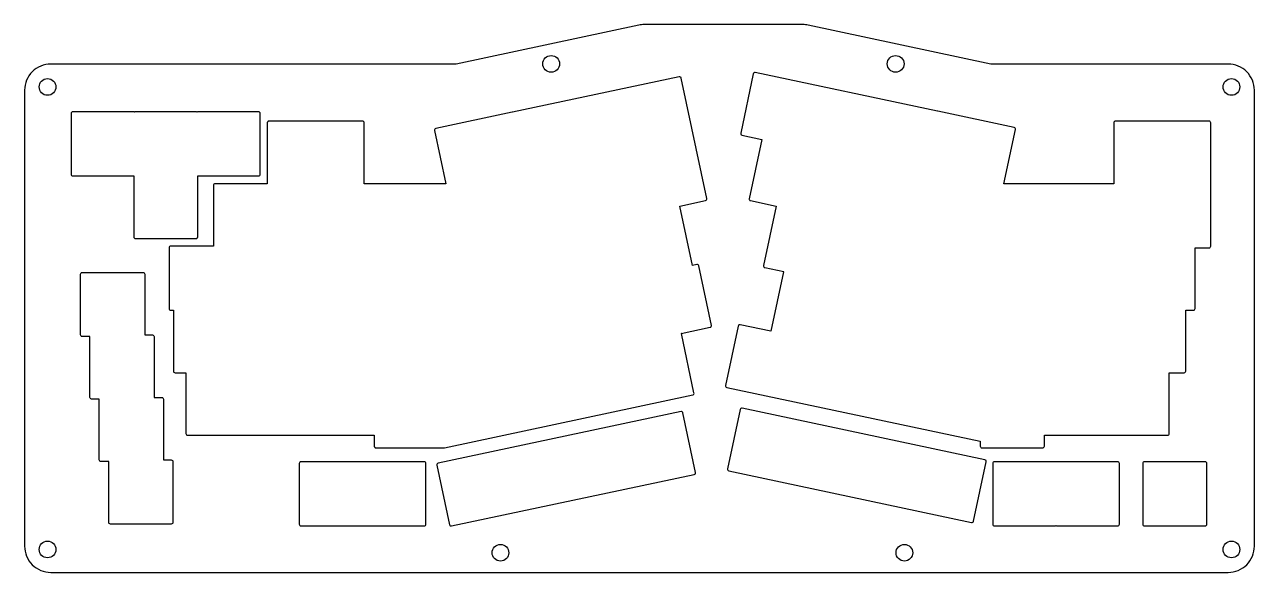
# Model space of a CAD drawing. Header units: millimetres. Extents: x -361 to 14, y -14 to 153.
import ezdxf

# ---------------------------------------------------------------- set-up
doc = ezdxf.new("R2010")
doc.units = ezdxf.units.MM
doc.layers.get('0').update_dxf_attribs({"linetype": 'CONTINUOUS'})

msp = doc.modelspace()

# ---------------------------------------------------------------- linework, layer by layer
for points in [[(-229.59, 140.57), (-353.19, 140.57, 0.414214), (-361.19, 132.57), (-361.19, -6.43, 0.414214), (-353.19, -14.43), (5.81, -14.43, 0.414214), (13.81, -6.43), (13.81, 132.57, 0.414214), (5.81, 140.57), (-66.58, 140.57), (-122.26, 152.41, 0.052408), (-123.93, 152.58), (-172.24, 152.58, 0.052408), (-173.91, 152.41)], [(-315.79, 46.93, 0.414214), (-315.29, 46.43), (-311.99, 46.43, 0.00093), (-311.99, 46.42), (-311.99, 27.87, 0.414214), (-311.49, 27.37), (-254.58, 27.37, 0.000422), (-254.58, 27.37), (-254.58, 24.06, 0.414214), (-254.08, 23.56), (-233.29, 23.56, 0.052408), (-233.19, 23.58), (-157.45, 39.67, 0.414214), (-157.07, 40.27), (-160.92, 58.41, 0.003992), (-160.93, 58.42), (-152.1, 60.3, 0.414214), (-151.71, 60.89), (-155.57, 79.03, 0.414214), (-156.16, 79.42), (-157.53, 79.13), (-161.39, 97.26), (-153.53, 98.93, 0.414214), (-153.14, 99.53), (-160.95, 136.27, 0.414214), (-161.55, 136.66), (-212.37, 125.88, 0.051767), (-212.48, 125.87), (-235.77, 120.92, 0.414214), (-236.15, 120.33), (-232.7, 104.08), (-250.46, 104.08, 0.131901), (-250.71, 104.01, 0.131901), (-250.96, 104.08), (-257.64, 104.08, 0.00043), (-257.64, 104.08), (-257.64, 122.63, 0.414214), (-258.14, 123.13), (-286.71, 123.13, 0.414214), (-287.21, 122.63), (-287.21, 104.08, 0.00043), (-287.21, 104.08), (-303.1, 104.08, 0.414214), (-303.6, 103.58), (-303.6, 85.03, 0.000426), (-303.6, 85.03), (-316.63, 85.03, 0.414214), (-317.13, 84.53), (-317.13, 65.98, 0.414214), (-316.63, 65.48), (-315.79, 65.48, 0.000428), (-315.79, 65.48)], [(0, 84.53, 0.414214), (0.5, 85.03), (0.5, 103.58, 0.00567), (0.5, 103.59), (0.5, 104.08), (0.5, 122.63, 0.414214), (0, 123.13), (-28.57, 123.13, 0.414214), (-29.07, 122.63), (-29.07, 104.08, 0.00043), (-29.07, 104.08), (-42.87, 104.08, 0.062838), (-42.99, 104.06, 0.062838), (-43.12, 104.08), (-62.55, 104.08), (-59.03, 120.63, 0.414214), (-59.42, 121.22), (-82.71, 126.17, 0.03231), (-82.77, 126.18), (-138.38, 137.99, 0.414214), (-138.98, 137.61), (-142.83, 119.46, 0.414214), (-142.45, 118.87), (-136.4, 117.59), (-140.25, 99.5, 0.414214), (-139.86, 98.91), (-131.97, 97.23), (-135.83, 79.09, 0.414214), (-135.45, 78.5), (-129.72, 77.28, 0.020131), (-129.73, 77.24), (-133.59, 59.1, 0.006313), (-133.59, 59.08), (-142.98, 61.08, 0.414214), (-143.58, 60.69), (-147.43, 42.55, 0.414214), (-147.05, 41.96), (-69.79, 25.53), (-69.79, 24.06, 0.414214), (-69.29, 23.56), (-50.74, 23.56, 0.414214), (-50.24, 24.06), (-50.24, 27.37, 0.00093), (-50.23, 27.37), (-31.68, 27.37, 0.13161), (-31.43, 27.44, 0.13161), (-31.18, 27.37), (-12.63, 27.37, 0.414214), (-12.13, 27.87), (-12.13, 46.42, 0.00093), (-12.13, 46.43), (-7.62, 46.43, 0.414214), (-7.12, 46.93), (-7.12, 65.48, 0.000428), (-7.12, 65.48), (-4.77, 65.48, 0.414214), (-4.27, 65.98), (-4.27, 84.53, 0.000426), (-4.27, 84.53)], [(-308.37, 125.98, 0.131652), (-308.62, 125.92, 0.131652), (-308.87, 125.98), (-327.42, 125.98, 0.132158), (-327.67, 125.92, 0.132158), (-327.93, 125.98), (-346.48, 125.98, 0.414214), (-346.98, 125.48), (-346.98, 106.93, 0.414214), (-346.48, 106.43), (-327.93, 106.43, 0.00086), (-327.92, 106.43), (-327.92, 87.88, 0.414214), (-327.42, 87.38), (-308.87, 87.38, 0.414214), (-308.37, 87.88), (-308.37, 106.43), (-289.82, 106.43, 0.414214), (-289.32, 106.93), (-289.32, 125.48, 0.414214), (-289.82, 125.98)], [(-335.54, 0.82), (-335.54, 19.37), (-337.9, 19.37, -0.414214), (-338.4, 19.87), (-338.4, 38.42, -0.000858), (-338.4, 38.42), (-340.76, 38.42, -0.414214), (-341.26, 38.92), (-341.26, 57.47), (-343.62, 57.47, -0.414214), (-344.12, 57.97), (-344.12, 76.52, -0.414214), (-343.62, 77.02), (-325.07, 77.02, -0.414214), (-324.57, 76.52), (-324.57, 57.97), (-322.21, 57.97, -0.414214), (-321.71, 57.47), (-321.71, 38.92, -0.000858), (-321.71, 38.92), (-319.35, 38.92, -0.414214), (-318.85, 38.42), (-318.85, 19.87), (-316.49, 19.87, -0.414214), (-315.99, 19.37), (-315.99, 0.82, -0.414214), (-316.49, 0.32), (-335.04, 0.32, -0.414214)], [(-231.61, 0.1, 0.414214), (-231.02, -0.28), (-156.97, 15.45, 0.414214), (-156.58, 16.05), (-160.44, 34.19, 0.414214), (-161.03, 34.58), (-235.08, 18.84, 0.414214), (-235.47, 18.25)], [(-146.84, 17.12, 0.414214), (-146.45, 16.52), (-72.4, 0.78, 0.414214), (-71.81, 1.17), (-67.95, 19.31, 0.414214), (-68.34, 19.91), (-142.39, 35.65, 0.414214), (-142.98, 35.26)], [(-238.84, 18.8, 0.414214), (-239.34, 19.3), (-276.94, 19.3, 0.414214), (-277.44, 18.8), (-277.44, 0.25, 0.414214), (-276.94, -0.25), (-239.34, -0.25, 0.414214), (-238.84, 0.25)], [(-46.92, -0.25, 0.131904), (-46.67, -0.18, 0.131904), (-46.42, -0.25), (-27.87, -0.25, 0.414214), (-27.37, 0.25), (-27.37, 18.8, 0.414214), (-27.87, 19.3), (-46.42, 19.3, 0.131904), (-46.67, 19.23, 0.131904), (-46.92, 19.3), (-65.47, 19.3, 0.414214), (-65.97, 18.8), (-65.97, 0.25, 0.414214), (-65.47, -0.25)], [(-0.7, 18.8, 0.414214), (-1.2, 19.3), (-19.75, 19.3, 0.414214), (-20.25, 18.8), (-20.25, 0.25, 0.414214), (-19.75, -0.25), (-1.2, -0.25, 0.414214), (-0.7, 0.25)]]:
    msp.add_lwpolyline(points, format="xyb", close=True)
for centre in [(-200.62, 140.6), (-95.58, 140.6), (-354.19, 133.57), (6.81, 133.57), (-354.19, -7.43), (-216.08, -8.43), (-92.92, -8.43), (6.81, -7.43)]:
    msp.add_circle(centre, 2.55)

doc.saveas('drawing.dxf')
